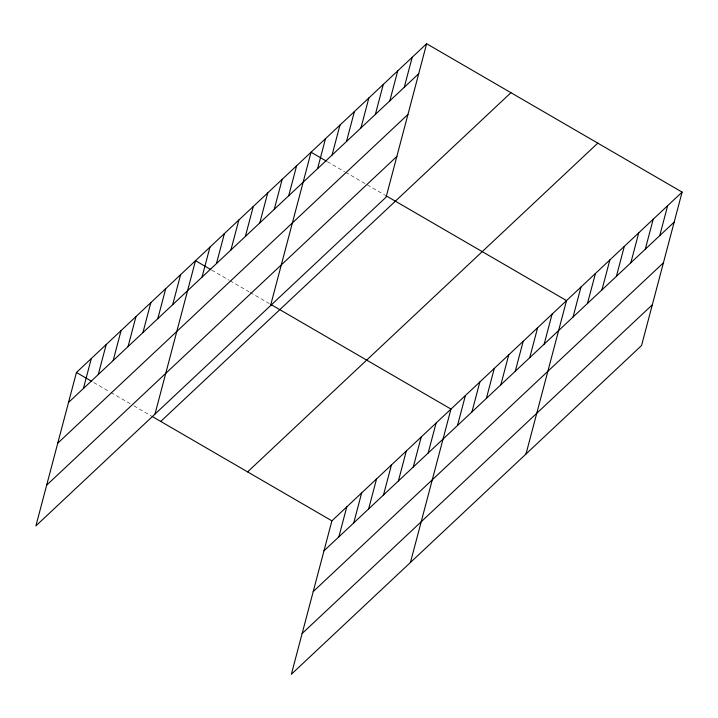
<?xml version="1.0" encoding="UTF-8"?>
<svg xmlns="http://www.w3.org/2000/svg" width="718" height="718" viewBox="0 0 718 718"><rect width="100%" height="100%" fill="white"/><g stroke="black" fill="none" stroke-linecap="round" stroke-linejoin="round"><path stroke-width="0.54" stroke-dasharray="3.59 2.69" d="M327.354 161.676L344.595 171.692M345.555 172.248L384.83 195.063M211.792 270.156L229.033 280.173M229.993 280.729L249.155 291.858M250.106 292.414L269.268 303.543M93.681 382.488L109.962 391.947M110.922 392.504L130.084 403.633M133.916 405.858L151.157 415.875"/><path stroke-width="1.08" d="M426.636 43.735L76.44 372.471L35.9 525.89L386.096 197.154L426.636 43.735L682.1 192.11L641.56 345.529L291.364 674.265L331.904 520.846L682.1 192.11M83.396 388.492L91.321 358.497M98.276 374.518L106.201 344.532M113.166 360.553L121.082 330.558M128.046 346.579L135.971 316.584M142.927 332.605L150.852 302.619M157.816 318.63L165.732 288.645M172.697 304.665L180.622 274.671M154.971 414.124L195.502 260.697L210.832 269.6M202.027 277.13L209.952 247.145M216.468 263.569L224.393 233.583M230.918 250.008L238.843 220.022M245.359 236.446L253.283 206.461M259.808 222.885L267.733 192.9M274.249 209.324L282.174 179.338M288.699 195.772L296.624 165.777M270.533 305.635L311.065 152.216L326.394 161.119M317.589 168.649L325.514 138.655M332.039 155.088L339.955 125.094M346.48 141.527L354.405 111.532M360.93 127.966L368.855 97.971M375.37 114.404L383.295 84.41M389.82 100.843L397.745 70.849M404.261 87.282L412.186 57.296M338.86 536.867L346.785 506.872M353.75 522.892L361.666 492.907M368.63 508.918L376.555 478.933M383.511 494.953L391.436 464.959M398.391 480.979L406.316 450.985M413.281 467.005L421.206 437.02M428.161 453.04L436.086 423.046M410.436 562.499L450.967 409.072L271.189 304.656M457.492 425.505L465.417 395.51M471.941 411.944L479.857 381.949M486.382 398.382L494.307 368.397M500.832 384.821L508.748 354.836M515.273 371.26L523.198 341.274M529.722 357.699L537.647 327.713M544.163 344.137L552.088 314.152M525.998 454.009L566.538 300.591L385.79 195.619M573.054 317.024L580.979 287.029M587.504 303.463L595.428 273.468M601.944 289.901L609.869 259.907M616.394 276.34L624.319 246.346M630.835 262.779L638.76 232.785M645.285 249.218L653.209 219.223M659.734 235.657L667.65 205.662M68.515 402.466L418.711 73.721M57.754 443.194L407.95 114.458M46.661 485.162L396.857 156.425M160.742 421.439L510.938 92.694M247.602 471.888L597.798 143.142M323.98 550.841L674.175 222.095M313.219 591.569L663.414 262.833M302.125 633.536L652.33 304.791M76.44 372.471L91.76 381.375M152.117 416.431L331.904 520.846"/></g></svg>
